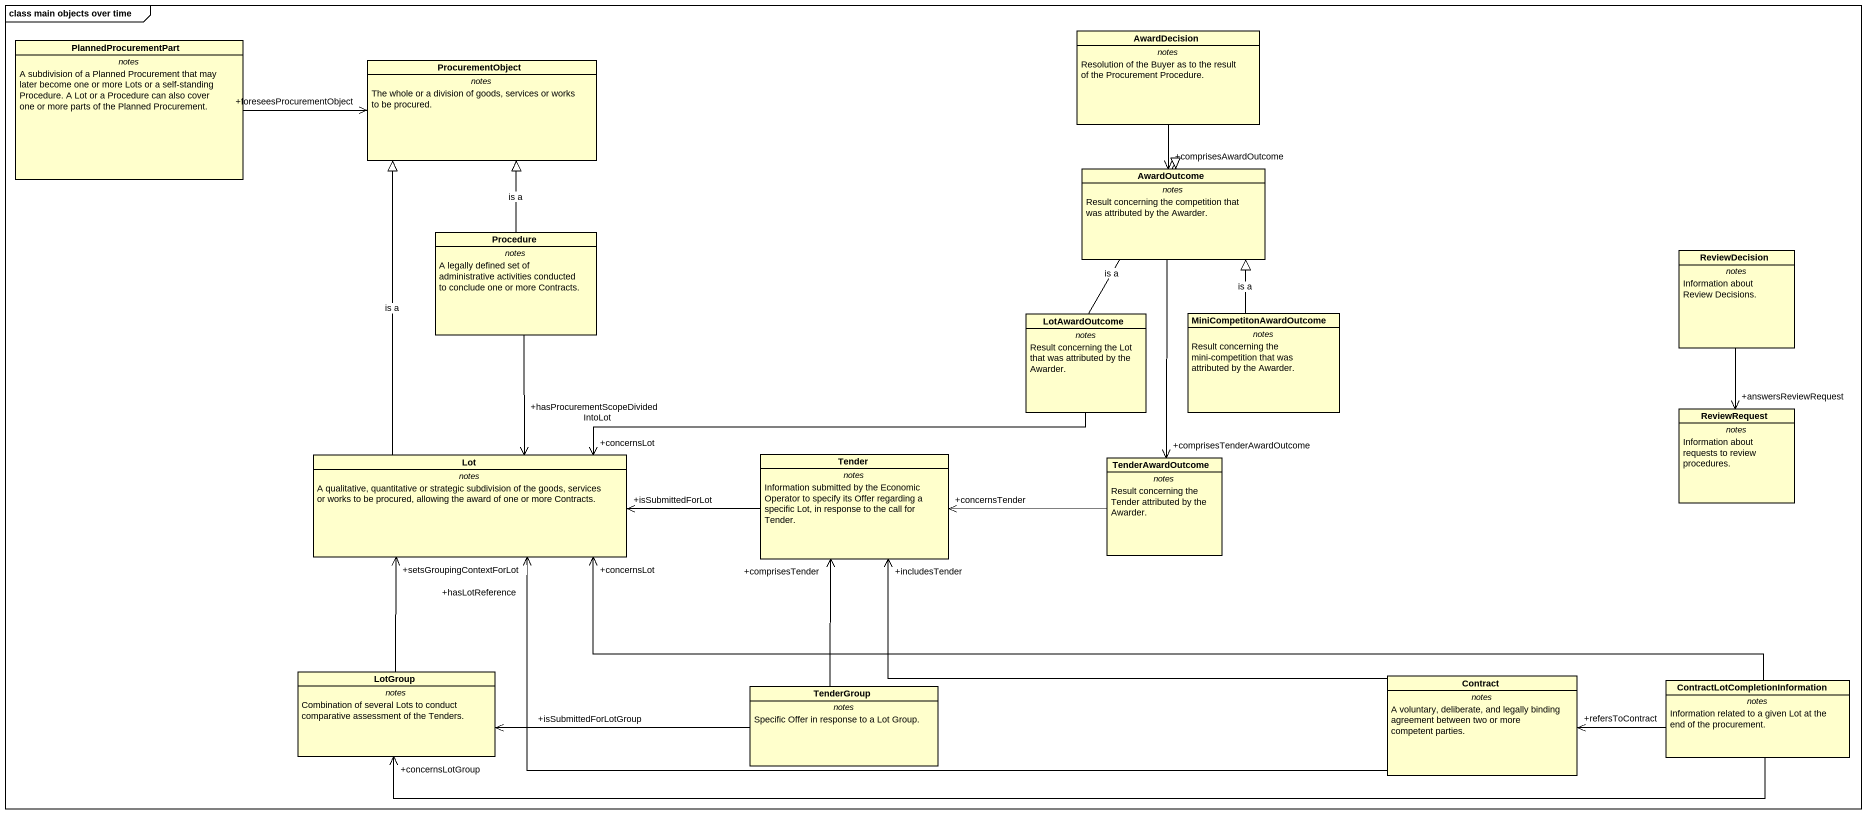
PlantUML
@startuml
mainframe class main objects over time
hide circle
hide empty members
class AwardDecision {
  -- notes --
  Resolution of the Buyer as to the result of the Procurement Procedure.
}
class PlannedProcurementPart {
  -- notes --
  A subdivision of a Planned Procurement that may later become one or more Lots or a self-standing Procedure. A Lot or a Procedure can also cover one or more parts of the Planned Procurement.
}
class ProcurementObject {
  -- notes --
  The whole or a division of goods, services or works to be procured.
}
class AwardOutcome {
  -- notes --
  Result concerning the competition that was attributed by the Awarder.
}
class Procedure {
  -- notes --
  A legally defined set of administrative activities conducted to conclude one or more Contracts.
}
class ReviewDecision {
  -- notes --
  Information about Review Decisions.
}
class LotAwardOutcome {
  -- notes --
  Result concerning the Lot that was attributed by the Awarder.
}
class MiniCompetitonAwardOutcome {
  -- notes --
  Result concerning the mini-competition that was attributed by the Awarder.
}
class ReviewRequest {
  -- notes --
  Information about requests to review procedures.
}
class Lot {
  -- notes --
  A qualitative, quantitative or strategic subdivision of the goods, services or works to be procured, allowing the award of one or more Contracts.
}
class Tender {
  -- notes --
  Information submitted by the Economic Operator to specify its Offer regarding a specific Lot, in response to the call for Tender.
}
class TenderAwardOutcome {
  -- notes --
  Result concerning the Tender attributed by the Awarder.
}
class LotGroup {
  -- notes --
  Combination of several Lots to conduct comparative assessment of the Tenders.
}
class TenderGroup {
  -- notes --
  Specific Offer in response to a Lot Group.
}
class Contract {
  -- notes --
  A voluntary, deliberate, and legally binding agreement between two or more competent parties.
}
class "ContractLotCompletionInformation" as ContractLotCompletionInforma {
  -- notes --
  Information related to a given Lot at the end of the procurement.
}
AwardDecision --> "+comprisesAwardOutcome" AwardOutcome
PlannedProcurementPart -right-> "+foreseesProcurementObject" ProcurementObject
AwardOutcome --> "+comprisesTenderAwardOutcome" TenderAwardOutcome
Procedure -up-|> ProcurementObject : is a
Procedure --> "+hasProcurementScopeDividedIntoLot" Lot
ReviewDecision --> "+answersReviewRequest" ReviewRequest
LotAwardOutcome -up-|> AwardOutcome : is a
LotAwardOutcome -left-> "+concernsLot" Lot
MiniCompetitonAwardOutcome -up-|> AwardOutcome : is a
Lot -up-|> ProcurementObject : is a
Tender -left-> "+isSubmittedForLot" Lot
TenderAwardOutcome -left-> "+concernsTender" Tender
LotGroup -up-> "+setsGroupingContextForLot" Lot
TenderGroup -up-> "+comprisesTender" Tender
TenderGroup -left-> "+isSubmittedForLotGroup" LotGroup
Contract -left-> "+hasLotReference" Lot
Contract -left-> "+includesTender" Tender
ContractLotCompletionInforma -left-> "+concernsLot" Lot
ContractLotCompletionInforma -left-> "+concernsLotGroup" LotGroup
ContractLotCompletionInforma -left-> "+refersToContract" Contract
@enduml
